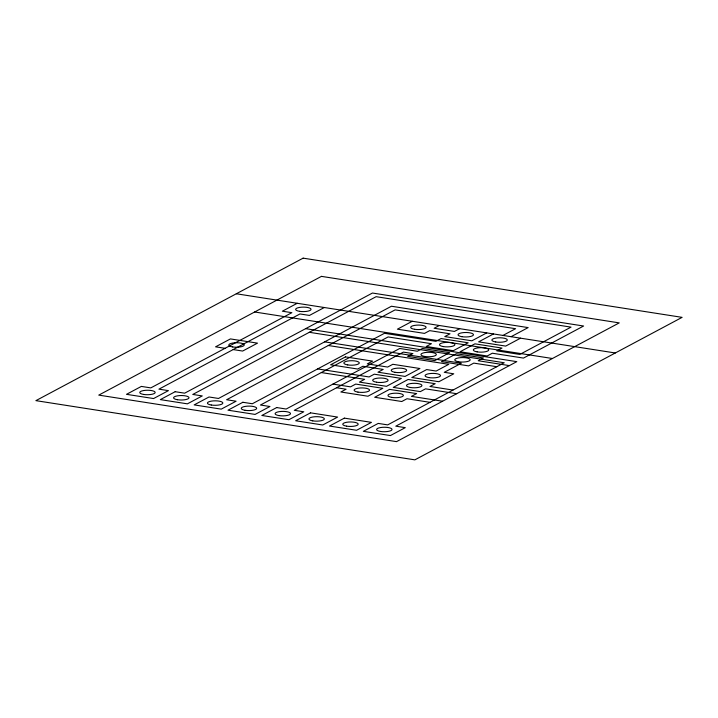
<?xml version="1.0" encoding="UTF-8"?>
<svg xmlns="http://www.w3.org/2000/svg" width="718" height="718" viewBox="0 0 718 718"><rect width="100%" height="100%" fill="white"/><g stroke="black" fill="none" stroke-linecap="round" stroke-linejoin="round"><path stroke-width="1.08" d="M297.225 303.283L282.38 311.199L291.858 312.68L150.816 387.891L141.347 386.41L126.503 394.326L153.571 398.553L168.416 390.637L158.938 389.156L299.971 313.954L309.449 315.435L324.294 307.519M412.276 321.26L397.422 329.176L424.5 333.403L429.687 330.639L449.998 333.807L444.801 336.58L471.87 340.808L486.714 332.892M439.344 325.487L434.148 328.261L454.449 331.429L459.646 328.664M493.481 333.951L478.637 341.867L505.705 346.094L520.55 338.178M502.959 335.432L515.578 328.7L395.115 309.88L226.61 399.738L236.087 401.209L221.243 409.134L194.174 404.898L209.019 396.982L218.496 398.463L391.445 306.236L528.152 327.596L511.072 336.697M236.321 293.77L615.29 352.978M254.657 311.989L552.42 358.506M305.653 328.656L516.789 361.648L395.797 426.169L405.275 427.65L390.43 435.566L363.353 431.339L378.206 423.414L387.675 424.894L504.215 362.752L309.314 332.299M509.367 365.606L478.242 360.741L483.438 357.968L456.37 353.741L441.516 361.657L468.594 365.884L473.781 363.111L496.793 366.71M324.644 341.858L461.342 363.218L444.271 372.319L453.74 373.8L438.895 381.716L411.827 377.488L426.671 369.573L436.149 371.053L448.768 364.322L328.305 345.502M225.048 348.311L215.571 346.83L230.415 338.914L257.493 343.141L242.639 351.057L233.171 349.576M317.652 368.917L369.088 376.95L374.275 374.186L401.353 378.413L386.499 386.329L359.431 382.102L364.627 379.328L321.323 372.561M452.995 390.062L429.992 386.472L435.189 383.699L408.12 379.472L393.267 387.388L420.344 391.615L425.541 388.842L456.666 393.706M332.928 384.103L350.528 386.849L355.724 384.076L382.793 388.303L367.948 396.228L340.879 391.992L346.076 389.228L336.598 387.747M442.566 401.227L411.432 396.363L416.628 393.599L389.56 389.362L374.715 397.278L401.784 401.515L406.98 398.741L429.992 402.331M303.122 258.148L35.9 400.644L414.878 459.852L682.1 317.356L303.122 258.148M321.458 276.367L98.77 395.115L396.542 441.633L619.23 322.885L321.458 276.367M175.183 391.696L160.338 399.612L187.407 403.848L202.252 395.923L192.774 394.451L376.124 296.678L571.025 327.13L519.805 354.441L496.793 350.842L501.99 348.077L474.921 343.841L460.076 351.757L487.145 355.993L492.342 353.22L523.476 358.085L583.599 326.017L372.454 293.034L184.652 393.177L175.183 391.696M242.855 402.268L228.01 410.184L255.078 414.421L269.923 406.505L260.454 405.024L388.124 336.939L431.437 343.707L426.241 346.471L453.309 350.707L468.154 342.782L441.085 338.555L435.889 341.328L384.462 333.296L252.332 403.749L242.855 402.268M345.466 356.882L330.621 364.798L357.69 369.034L362.886 366.261L383.188 369.429L377.991 372.202L405.06 376.429L419.904 368.514L392.836 364.286L387.639 367.06L367.338 363.882L372.534 361.118L345.466 356.882M276.69 407.555L261.846 415.471L288.914 419.707L303.759 411.791L294.29 410.31L403.408 352.116L412.877 353.597L407.68 356.37L434.749 360.598L449.603 352.682L422.525 348.454L417.329 351.228L399.738 348.472L286.168 409.036L276.69 407.555M310.526 412.841L295.681 420.757L322.75 424.993L337.595 417.077L310.526 412.841M344.362 418.127L329.517 426.043L356.586 430.279L371.439 422.363L344.362 418.127M232.659 346.938A7.718 2.244 -0.2 0 0 244.246 344.963A7.718 2.244 -0.2 0 0 232.686 343.051A7.718 2.244 -0.2 0 0 232.659 346.938M428.915 377.596A7.718 2.244 -0.2 0 0 440.502 375.622A7.718 2.244 -0.2 0 0 428.942 373.71A7.718 2.244 -0.2 0 0 428.915 377.596M410.355 387.496A7.718 2.244 -0.2 0 0 421.951 385.521A7.718 2.244 -0.2 0 0 410.382 383.609A7.718 2.244 -0.2 0 0 410.355 387.496M395.079 372.31A7.718 2.244 -0.2 0 0 406.666 370.335A7.718 2.244 -0.2 0 0 395.106 368.424A7.718 2.244 -0.2 0 0 395.079 372.31M376.519 382.209A7.718 2.244 -0.2 0 0 388.106 380.235A7.718 2.244 -0.2 0 0 376.546 378.323A7.718 2.244 -0.2 0 0 376.519 382.209M391.804 397.395A7.718 2.244 -0.2 0 0 403.39 395.421A7.718 2.244 -0.2 0 0 391.822 393.509A7.718 2.244 -0.2 0 0 391.804 397.395M347.709 364.915A7.718 2.244 -0.2 0 0 359.296 362.94A7.718 2.244 -0.2 0 0 347.727 361.028A7.718 2.244 -0.2 0 0 347.709 364.915M312.77 420.874A7.718 2.244 -0.2 0 0 324.356 418.899A7.718 2.244 -0.2 0 0 312.797 416.987A7.718 2.244 -0.2 0 0 312.77 420.874M177.418 399.729A7.718 2.244 -0.2 0 0 189.013 397.754A7.718 2.244 -0.2 0 0 177.445 395.842A7.718 2.244 -0.2 0 0 177.418 399.729M211.263 405.015A7.718 2.244 -0.2 0 0 222.849 403.04A7.718 2.244 -0.2 0 0 211.28 401.129A7.718 2.244 -0.2 0 0 211.263 405.015M245.098 410.301A7.718 2.244 -0.2 0 0 256.685 408.327A7.718 2.244 -0.2 0 0 245.116 406.415A7.718 2.244 -0.2 0 0 245.098 410.301M278.934 415.587A7.718 2.244 -0.2 0 0 290.521 413.613A7.718 2.244 -0.2 0 0 278.961 411.701A7.718 2.244 -0.2 0 0 278.934 415.587M143.582 394.433A7.718 2.244 -0.2 0 0 155.178 392.468A7.718 2.244 -0.2 0 0 143.609 390.547A7.718 2.244 -0.2 0 0 143.582 394.433M346.606 426.16A7.718 2.244 -0.2 0 0 358.192 424.185A7.718 2.244 -0.2 0 0 346.632 422.274A7.718 2.244 -0.2 0 0 346.606 426.16M380.441 431.446A7.718 2.244 -0.2 0 0 392.037 429.472A7.718 2.244 -0.2 0 0 380.468 427.56A7.718 2.244 -0.2 0 0 380.441 431.446M357.959 392.109A7.718 2.244 -0.2 0 0 369.555 390.134A7.718 2.244 -0.2 0 0 357.986 388.223A7.718 2.244 -0.2 0 0 357.959 392.109M477.165 351.874A7.718 2.244 -0.2 0 0 488.752 349.899A7.718 2.244 -0.2 0 0 477.192 347.988A7.718 2.244 -0.2 0 0 477.165 351.874M443.329 346.588A7.718 2.244 -0.2 0 0 454.916 344.613A7.718 2.244 -0.2 0 0 443.347 342.701A7.718 2.244 -0.2 0 0 443.329 346.588M414.51 329.284A7.718 2.244 -0.2 0 0 426.106 327.309A7.718 2.244 -0.2 0 0 414.537 325.398A7.718 2.244 -0.2 0 0 414.51 329.284M424.769 356.478A7.718 2.244 -0.2 0 0 436.356 354.504A7.718 2.244 -0.2 0 0 424.796 352.592A7.718 2.244 -0.2 0 0 424.769 356.478M299.469 311.316A7.718 2.244 -0.2 0 0 311.056 309.341A7.718 2.244 -0.2 0 0 299.487 307.43A7.718 2.244 -0.2 0 0 299.469 311.316M495.725 341.974A7.718 2.244 -0.2 0 0 507.312 340A7.718 2.244 -0.2 0 0 495.743 338.088A7.718 2.244 -0.2 0 0 495.725 341.974M458.605 361.764A7.718 2.244 -0.2 0 0 470.2 359.79A7.718 2.244 -0.2 0 0 458.631 357.878A7.718 2.244 -0.2 0 0 458.605 361.764M461.88 336.688A7.718 2.244 -0.2 0 0 473.476 334.714A7.718 2.244 -0.2 0 0 461.907 332.802A7.718 2.244 -0.2 0 0 461.88 336.688"/></g></svg>
